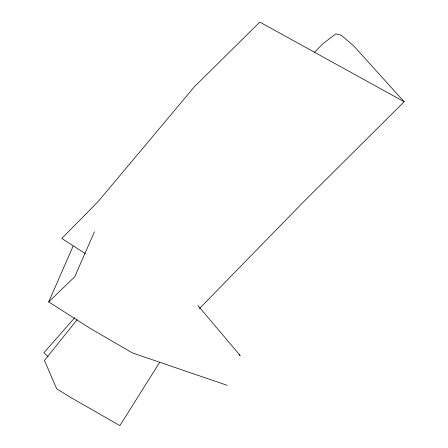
<?xml version="1.0" encoding="UTF-8"?>
<svg xmlns="http://www.w3.org/2000/svg" width="448" height="448" viewBox="0 0 448 448"><rect width="100%" height="100%" fill="white"/><g stroke="black" fill="none" stroke-linecap="round" stroke-linejoin="round"><path stroke-width="0.67" d="M227.175 385.319L132.328 352.89L89.505 327.953L48.692 301.918L73.186 246.014M94.461 231.745L74.715 276.808L48.692 301.918M159.701 362.326L119.89 425.6L70.498 397.365L56.706 388.808L44.458 360.461L77.112 319.704M74.698 317.766L43.837 352.789L48.014 356.502M199.343 308.666L304.55 200.833L404.163 101.746L353.791 45.993L341.286 35.258L335.843 33.846L322.997 43.669L314.244 52.489M404.163 101.746L260.366 22.4L259.414 22.49L194.583 86.542L98.196 201.477L61.796 238.487L85.322 253.585M239.075 354.749L240.218 355.561L197.837 305.452"/></g></svg>
